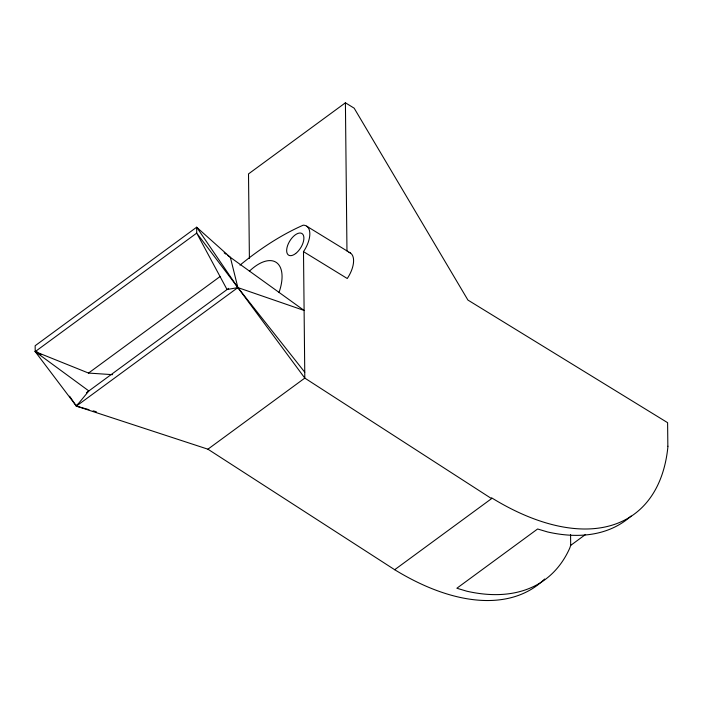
<?xml version="1.0" encoding="UTF-8"?>
<svg xmlns="http://www.w3.org/2000/svg" width="703" height="703" viewBox="0 0 703 703"><rect width="100%" height="100%" fill="white"/><g stroke="black" fill="none" stroke-linecap="round" stroke-linejoin="round"><path stroke-width="1.05" d="M570.572 534.544L570.687 545.387L569.702 548.235A243.44 131.681 53.7 0 1 466.81 591.205L456.853 588.244L537.602 528.99L547.558 531.951A243.44 131.681 53.7 0 0 631.092 516.046M544.623 579.017A243.44 131.681 53.7 0 1 394.682 569.72L207.912 449.191L76.363 406.106L77.242 404.26M207.912 449.191L304.803 378.091L304.751 372.203L237.869 287.589L196.655 227.218L196.717 233.106L35.212 351.614L76.363 406.106L88.85 390.956L35.212 351.614L35.15 345.735L196.655 227.218L230.364 257.342L237.869 287.589L304.803 378.091L491.573 498.62L394.682 569.72M667.85 446.168L667.604 422.679L467.917 300.058L354.163 108.174L345.41 102.805L248.511 173.913L249.398 258.405M37.364 351.992L35.212 351.614L88.534 373.065L220.25 276.411M86.425 392.731L228.66 288.362M69.597 396.193L76.363 406.106L237.869 287.589L304.109 310.454L227.71 255.426M570.687 545.387L585.608 534.438M88.534 373.065L112.585 374.664M76.363 406.106L88.982 409.673M93.191 410.86L96.346 411.756M35.212 351.614L41.029 354.707M306.71 226.19L350.472 253.062M240.004 265.145A274.899 139.141 -58.4 0 1 303.213 225.18A21.512 10.888 -58.4 0 1 303.494 251.639L347.256 278.511A21.512 10.888 -58.4 0 0 348.855 252.298M224.169 252.878L225.935 254.152M345.41 102.805L346.966 250.953M303.494 251.639L304.751 372.203M249.38 271.217A39.693 20.097 -58.4 0 1 276.543 262.614A39.693 20.097 -58.4 0 1 278.968 292.597M667.955 446.247A243.44 131.127 53.5 0 1 491.573 497.812M237.869 287.589L227.043 289.548L196.717 233.106L237.869 287.589M295.699 253.502A12.707 6.432 -58.4 0 0 302.518 233.976A12.707 6.432 -58.4 0 0 287.615 245.523A12.707 6.432 -58.4 0 0 295.699 253.502"/></g></svg>
